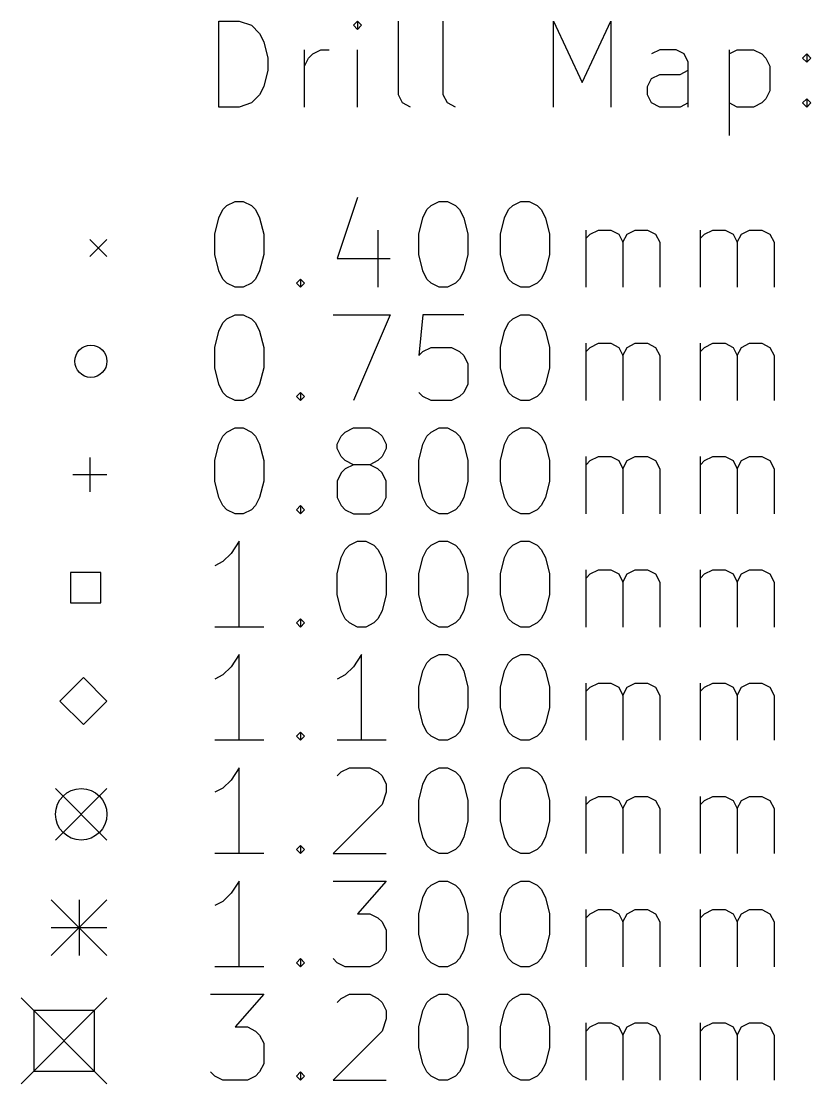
# Model space of a CAD drawing. Extents: x 1.89 to 8.04, y -7.21 to -1.3.
# Drawn here: x 1.894 to 2.619, y -7.181 to -6.206 of the extents above; entities that cross this region are included whole.
import ezdxf

# ---------------------------------------------------------------- set-up
doc = ezdxf.new("R2010")
doc.units = 0
doc.header["$MEASUREMENT"] = 0
doc.layers.add('BLACK', color=7, linetype='CONTINUOUS')

msp = doc.modelspace()

# ---------------------------------------------------------------- linework, layer by layer
at = {"layer": 'BLACK', "linetype": 'CONTINUOUS'}
for p, q in [((2.07511, -6.28425), (2.07511, -6.20551)), ((2.07511, -6.20551), (2.09386, -6.20551)), ((2.09386, -6.20551), (2.10511, -6.20925)), ((2.10511, -6.20925), (2.1126, -6.21675)), ((2.20259, -6.20551), (2.19884, -6.20925)), ((2.19884, -6.20925), (2.20259, -6.213)), ((2.20634, -6.20925), (2.20259, -6.20551)), ((2.20259, -6.20551), (2.20259, -6.213)), ((2.20259, -6.213), (2.20634, -6.20925)), ((2.24009, -6.273), (2.24009, -6.20551)), ((2.28133, -6.273), (2.28133, -6.20551)), ((2.38257, -6.28425), (2.38257, -6.20551)), ((2.38257, -6.20551), (2.40882, -6.26175)), ((2.40882, -6.26175), (2.43506, -6.20551)), ((2.43506, -6.20551), (2.43506, -6.28425)), ((2.1126, -6.21675), (2.11635, -6.22425)), ((2.11635, -6.22425), (2.1201, -6.23925)), ((2.1201, -6.23925), (2.1201, -6.2505)), ((2.15385, -6.28425), (2.15385, -6.23175)), ((2.15385, -6.24675), (2.1576, -6.23925)), ((2.1576, -6.23925), (2.16135, -6.2355)), ((2.16135, -6.2355), (2.16885, -6.23175)), ((2.16885, -6.23175), (2.17635, -6.23175)), ((2.20259, -6.28425), (2.20259, -6.23175)), ((2.48006, -6.23175), (2.47256, -6.2355)), ((2.49506, -6.23175), (2.48006, -6.23175)), ((2.50256, -6.2355), (2.49506, -6.23175)), ((2.50631, -6.243), (2.50256, -6.2355)), ((2.5438, -6.23175), (2.5438, -6.31049)), ((2.5438, -6.2355), (2.5513, -6.23175)), ((2.5513, -6.23175), (2.5663, -6.23175)), ((2.5663, -6.23175), (2.5738, -6.2355)), ((2.5738, -6.2355), (2.57755, -6.23925)), ((2.57755, -6.23925), (2.5813, -6.24675)), ((2.61129, -6.23925), (2.61504, -6.2355)), ((2.61504, -6.243), (2.61129, -6.23925)), ((2.61504, -6.2355), (2.61879, -6.23925)), ((2.61504, -6.2355), (2.61504, -6.243)), ((2.61879, -6.23925), (2.61504, -6.243)), ((2.50631, -6.28425), (2.50631, -6.243)), ((2.5813, -6.24675), (2.5813, -6.26925)), ((2.1201, -6.2505), (2.11635, -6.2655)), ((2.46881, -6.2655), (2.47256, -6.258)), ((2.47256, -6.258), (2.48006, -6.25425)), ((2.48006, -6.25425), (2.49881, -6.25425)), ((2.49881, -6.25425), (2.50631, -6.2505)), ((2.11635, -6.2655), (2.1126, -6.273)), ((2.46881, -6.273), (2.46881, -6.2655)), ((2.5813, -6.26925), (2.57755, -6.27675)), ((2.1126, -6.273), (2.10511, -6.2805)), ((2.24384, -6.2805), (2.24009, -6.273)), ((2.28508, -6.2805), (2.28133, -6.273)), ((2.47256, -6.2805), (2.46881, -6.273)), ((2.57755, -6.27675), (2.5738, -6.2805)), ((2.61129, -6.2805), (2.61504, -6.27675)), ((2.61504, -6.27675), (2.61879, -6.2805)), ((2.61504, -6.27675), (2.61504, -6.28425)), ((2.09386, -6.28425), (2.07511, -6.28425)), ((2.10511, -6.2805), (2.09386, -6.28425)), ((2.25134, -6.28425), (2.24384, -6.2805)), ((2.29258, -6.28425), (2.28508, -6.2805)), ((2.48006, -6.28425), (2.47256, -6.2805)), ((2.49881, -6.28425), (2.48006, -6.28425)), ((2.50631, -6.2805), (2.49881, -6.28425)), ((2.5513, -6.28425), (2.5438, -6.2805)), ((2.5663, -6.28425), (2.5513, -6.28425)), ((2.5738, -6.2805), (2.5663, -6.28425)), ((2.61504, -6.28425), (2.61129, -6.2805)), ((2.61879, -6.2805), (2.61504, -6.28425)), ((2.07886, -6.37836), (2.08261, -6.37461)), ((2.08261, -6.37461), (2.09011, -6.37086)), ((2.09011, -6.37086), (2.09761, -6.37086)), ((2.09761, -6.37086), (2.10511, -6.37461)), ((2.10511, -6.37461), (2.10885, -6.37836)), ((2.20259, -6.36711), (2.18385, -6.42335)), ((2.26634, -6.37836), (2.27008, -6.37461)), ((2.27008, -6.37461), (2.27758, -6.37086)), ((2.27758, -6.37086), (2.28508, -6.37086)), ((2.28508, -6.37086), (2.29258, -6.37461)), ((2.29258, -6.37461), (2.29633, -6.37836)), ((2.34133, -6.37836), (2.34508, -6.37461)), ((2.34508, -6.37461), (2.35257, -6.37086)), ((2.35257, -6.37086), (2.36007, -6.37086)), ((2.36007, -6.37086), (2.36757, -6.37461)), ((2.36757, -6.37461), (2.37132, -6.37836)), ((2.07136, -6.40086), (2.07511, -6.38586)), ((2.07511, -6.38586), (2.07886, -6.37836)), ((2.10885, -6.37836), (2.1126, -6.38586)), ((2.1126, -6.38586), (2.11635, -6.40086)), ((2.25884, -6.40086), (2.26259, -6.38586)), ((2.26259, -6.38586), (2.26634, -6.37836)), ((2.29633, -6.37836), (2.30008, -6.38586)), ((2.30008, -6.38586), (2.30383, -6.40086)), ((2.33383, -6.40086), (2.33758, -6.38586)), ((2.33758, -6.38586), (2.34133, -6.37836)), ((2.37132, -6.37836), (2.37507, -6.38586)), ((2.37507, -6.38586), (2.37882, -6.40086)), ((1.95669, -6.40571), (1.97244, -6.42146)), ((1.97244, -6.40571), (1.95669, -6.42146)), ((2.07136, -6.4196), (2.07136, -6.40086)), ((2.11635, -6.40086), (2.11635, -6.4196)), ((2.22134, -6.39711), (2.22134, -6.4496)), ((2.25884, -6.4196), (2.25884, -6.40086)), ((2.30383, -6.40086), (2.30383, -6.4196)), ((2.33383, -6.4196), (2.33383, -6.40086)), ((2.37882, -6.40086), (2.37882, -6.4196)), ((2.41257, -6.4496), (2.41257, -6.39711)), ((2.41257, -6.40461), (2.41632, -6.40086)), ((2.41632, -6.40086), (2.42382, -6.39711)), ((2.42382, -6.39711), (2.43506, -6.39711)), ((2.43506, -6.39711), (2.44256, -6.40086)), ((2.44256, -6.40086), (2.44631, -6.40836)), ((2.44631, -6.40836), (2.45006, -6.40086)), ((2.45006, -6.40086), (2.45756, -6.39711)), ((2.45756, -6.39711), (2.46881, -6.39711)), ((2.46881, -6.39711), (2.47631, -6.40086)), ((2.47631, -6.40086), (2.48006, -6.40836)), ((2.51755, -6.4496), (2.51755, -6.39711)), ((2.51755, -6.40461), (2.5213, -6.40086)), ((2.5213, -6.40086), (2.5288, -6.39711)), ((2.5288, -6.39711), (2.54005, -6.39711)), ((2.54005, -6.39711), (2.54755, -6.40086)), ((2.54755, -6.40086), (2.5513, -6.40836)), ((2.5513, -6.40836), (2.55505, -6.40086)), ((2.55505, -6.40086), (2.56255, -6.39711)), ((2.56255, -6.39711), (2.5738, -6.39711)), ((2.5738, -6.39711), (2.5813, -6.40086)), ((2.5813, -6.40086), (2.58505, -6.40836)), ((2.44631, -6.40836), (2.44631, -6.4496)), ((2.48006, -6.40836), (2.48006, -6.4496)), ((2.5513, -6.40836), (2.5513, -6.4496)), ((2.58505, -6.40836), (2.58505, -6.4496)), ((2.07511, -6.4346), (2.07136, -6.4196)), ((2.11635, -6.4196), (2.1126, -6.4346)), ((2.18385, -6.42335), (2.23259, -6.42335)), ((2.26259, -6.4346), (2.25884, -6.4196)), ((2.30383, -6.4196), (2.30008, -6.4346)), ((2.33758, -6.4346), (2.33383, -6.4196)), ((2.37882, -6.4196), (2.37507, -6.4346)), ((2.07886, -6.4421), (2.07511, -6.4346)), ((2.1126, -6.4346), (2.10885, -6.4421)), ((2.26634, -6.4421), (2.26259, -6.4346)), ((2.30008, -6.4346), (2.29633, -6.4421)), ((2.34133, -6.4421), (2.33758, -6.4346)), ((2.37507, -6.4346), (2.37132, -6.4421)), ((2.08261, -6.44585), (2.07886, -6.4421)), ((2.10885, -6.4421), (2.10511, -6.44585)), ((2.14635, -6.44585), (2.1501, -6.4421)), ((2.1501, -6.4421), (2.15385, -6.44585)), ((2.1501, -6.4421), (2.1501, -6.4496)), ((2.27008, -6.44585), (2.26634, -6.4421)), ((2.29633, -6.4421), (2.29258, -6.44585)), ((2.34508, -6.44585), (2.34133, -6.4421)), ((2.37132, -6.4421), (2.36757, -6.44585)), ((2.09011, -6.4496), (2.08261, -6.44585)), ((2.09761, -6.4496), (2.09011, -6.4496)), ((2.10511, -6.44585), (2.09761, -6.4496)), ((2.1501, -6.4496), (2.14635, -6.44585)), ((2.15385, -6.44585), (2.1501, -6.4496)), ((2.27758, -6.4496), (2.27008, -6.44585)), ((2.28508, -6.4496), (2.27758, -6.4496)), ((2.29258, -6.44585), (2.28508, -6.4496)), ((2.35257, -6.4496), (2.34508, -6.44585)), ((2.36007, -6.4496), (2.35257, -6.4496)), ((2.36757, -6.44585), (2.36007, -6.4496)), ((2.07511, -6.48979), (2.07886, -6.4823)), ((2.07886, -6.4823), (2.08261, -6.47855)), ((2.08261, -6.47855), (2.09011, -6.4748)), ((2.09011, -6.4748), (2.09761, -6.4748)), ((2.09761, -6.4748), (2.10511, -6.47855)), ((2.10511, -6.47855), (2.10885, -6.4823)), ((2.10885, -6.4823), (2.1126, -6.48979)), ((2.1801, -6.4748), (2.23259, -6.4748)), ((2.23259, -6.4748), (2.19884, -6.55354)), ((2.26259, -6.4748), (2.25884, -6.51229)), ((2.30008, -6.4748), (2.26259, -6.4748)), ((2.33758, -6.48979), (2.34133, -6.4823)), ((2.34133, -6.4823), (2.34508, -6.47855)), ((2.34508, -6.47855), (2.35257, -6.4748)), ((2.35257, -6.4748), (2.36007, -6.4748)), ((2.36007, -6.4748), (2.36757, -6.47855)), ((2.36757, -6.47855), (2.37132, -6.4823)), ((2.37132, -6.4823), (2.37507, -6.48979)), ((2.07136, -6.50479), (2.07511, -6.48979)), ((2.1126, -6.48979), (2.11635, -6.50479)), ((2.33383, -6.50479), (2.33758, -6.48979)), ((2.37507, -6.48979), (2.37882, -6.50479)), ((2.41257, -6.55354), (2.41257, -6.50104)), ((2.41632, -6.50479), (2.42382, -6.50104)), ((2.42382, -6.50104), (2.43506, -6.50104)), ((2.43506, -6.50104), (2.44256, -6.50479)), ((2.45006, -6.50479), (2.45756, -6.50104)), ((2.45756, -6.50104), (2.46881, -6.50104)), ((2.46881, -6.50104), (2.47631, -6.50479)), ((2.51755, -6.55354), (2.51755, -6.50104)), ((2.5213, -6.50479), (2.5288, -6.50104)), ((2.5288, -6.50104), (2.54005, -6.50104)), ((2.54005, -6.50104), (2.54755, -6.50479)), ((2.55505, -6.50479), (2.56255, -6.50104)), ((2.56255, -6.50104), (2.5738, -6.50104)), ((2.5738, -6.50104), (2.5813, -6.50479)), ((2.07136, -6.52354), (2.07136, -6.50479)), ((2.11635, -6.50479), (2.11635, -6.52354)), ((2.25884, -6.51229), (2.26259, -6.50854)), ((2.26259, -6.50854), (2.27008, -6.50479)), ((2.27008, -6.50479), (2.28883, -6.50479)), ((2.28883, -6.50479), (2.29633, -6.50854)), ((2.29633, -6.50854), (2.30008, -6.51229)), ((2.30008, -6.51229), (2.30383, -6.51979)), ((2.33383, -6.52354), (2.33383, -6.50479)), ((2.37882, -6.50479), (2.37882, -6.52354)), ((2.41257, -6.50854), (2.41632, -6.50479)), ((2.44256, -6.50479), (2.44631, -6.51229)), ((2.44631, -6.51229), (2.45006, -6.50479)), ((2.44631, -6.51229), (2.44631, -6.55354)), ((2.47631, -6.50479), (2.48006, -6.51229)), ((2.48006, -6.51229), (2.48006, -6.55354)), ((2.51755, -6.50854), (2.5213, -6.50479)), ((2.54755, -6.50479), (2.5513, -6.51229)), ((2.5513, -6.51229), (2.55505, -6.50479)), ((2.5513, -6.51229), (2.5513, -6.55354)), ((2.5813, -6.50479), (2.58505, -6.51229)), ((2.58505, -6.51229), (2.58505, -6.55354)), ((2.30383, -6.51979), (2.30383, -6.53854)), ((2.07511, -6.53854), (2.07136, -6.52354)), ((2.11635, -6.52354), (2.1126, -6.53854)), ((2.33758, -6.53854), (2.33383, -6.52354)), ((2.37882, -6.52354), (2.37507, -6.53854)), ((2.07886, -6.54604), (2.07511, -6.53854)), ((2.1126, -6.53854), (2.10885, -6.54604)), ((2.30383, -6.53854), (2.30008, -6.54604)), ((2.34133, -6.54604), (2.33758, -6.53854)), ((2.37507, -6.53854), (2.37132, -6.54604)), ((2.08261, -6.54979), (2.07886, -6.54604)), ((2.09011, -6.55354), (2.08261, -6.54979)), ((2.10511, -6.54979), (2.09761, -6.55354)), ((2.10885, -6.54604), (2.10511, -6.54979)), ((2.14635, -6.54979), (2.1501, -6.54604)), ((2.1501, -6.55354), (2.14635, -6.54979)), ((2.1501, -6.54604), (2.15385, -6.54979)), ((2.1501, -6.54604), (2.1501, -6.55354)), ((2.15385, -6.54979), (2.1501, -6.55354)), ((2.26259, -6.54979), (2.25884, -6.54604)), ((2.27008, -6.55354), (2.26259, -6.54979)), ((2.29633, -6.54979), (2.28883, -6.55354)), ((2.30008, -6.54604), (2.29633, -6.54979)), ((2.34508, -6.54979), (2.34133, -6.54604)), ((2.35257, -6.55354), (2.34508, -6.54979)), ((2.36757, -6.54979), (2.36007, -6.55354)), ((2.37132, -6.54604), (2.36757, -6.54979)), ((2.09761, -6.55354), (2.09011, -6.55354)), ((2.28883, -6.55354), (2.27008, -6.55354)), ((2.36007, -6.55354), (2.35257, -6.55354)), ((2.08261, -6.58248), (2.09011, -6.57873)), ((2.09011, -6.57873), (2.09761, -6.57873)), ((2.09761, -6.57873), (2.10511, -6.58248)), ((2.19134, -6.58248), (2.19884, -6.57873)), ((2.19884, -6.57873), (2.21384, -6.57873)), ((2.21384, -6.57873), (2.22134, -6.58248)), ((2.27008, -6.58248), (2.27758, -6.57873)), ((2.27758, -6.57873), (2.28508, -6.57873)), ((2.28508, -6.57873), (2.29258, -6.58248)), ((2.34508, -6.58248), (2.35257, -6.57873)), ((2.35257, -6.57873), (2.36007, -6.57873)), ((2.36007, -6.57873), (2.36757, -6.58248)), ((2.07511, -6.59373), (2.07886, -6.58623)), ((2.07886, -6.58623), (2.08261, -6.58248)), ((2.10511, -6.58248), (2.10885, -6.58623)), ((2.10885, -6.58623), (2.1126, -6.59373)), ((2.18385, -6.59373), (2.18759, -6.58623)), ((2.18759, -6.58623), (2.19134, -6.58248)), ((2.22134, -6.58248), (2.22509, -6.58623)), ((2.22509, -6.58623), (2.22884, -6.59373)), ((2.26259, -6.59373), (2.26634, -6.58623)), ((2.26634, -6.58623), (2.27008, -6.58248)), ((2.29258, -6.58248), (2.29633, -6.58623)), ((2.29633, -6.58623), (2.30008, -6.59373)), ((2.33758, -6.59373), (2.34133, -6.58623)), ((2.34133, -6.58623), (2.34508, -6.58248)), ((2.36757, -6.58248), (2.37132, -6.58623)), ((2.37132, -6.58623), (2.37507, -6.59373)), ((2.07136, -6.60873), (2.07511, -6.59373)), ((2.1126, -6.59373), (2.11635, -6.60873)), ((2.18385, -6.59748), (2.18385, -6.59373)), ((2.18759, -6.60498), (2.18385, -6.59748)), ((2.22884, -6.59748), (2.22509, -6.60498)), ((2.22884, -6.59373), (2.22884, -6.59748)), ((2.25884, -6.60873), (2.26259, -6.59373)), ((2.30008, -6.59373), (2.30383, -6.60873)), ((2.33383, -6.60873), (2.33758, -6.59373)), ((2.37507, -6.59373), (2.37882, -6.60873)), ((1.95669, -6.60571), (1.95669, -6.6372)), ((2.07136, -6.62748), (2.07136, -6.60873)), ((2.11635, -6.60873), (2.11635, -6.62748)), ((2.19134, -6.60873), (2.18759, -6.60498)), ((2.19884, -6.61248), (2.19134, -6.60873)), ((2.22134, -6.60873), (2.21384, -6.61248)), ((2.22509, -6.60498), (2.22134, -6.60873)), ((2.25884, -6.62748), (2.25884, -6.60873)), ((2.30383, -6.60873), (2.30383, -6.62748)), ((2.33383, -6.62748), (2.33383, -6.60873)), ((2.37882, -6.60873), (2.37882, -6.62748)), ((2.41257, -6.65747), (2.41257, -6.60498)), ((2.41257, -6.61248), (2.41632, -6.60873)), ((2.41632, -6.60873), (2.42382, -6.60498)), ((2.42382, -6.60498), (2.43506, -6.60498)), ((2.43506, -6.60498), (2.44256, -6.60873)), ((2.44256, -6.60873), (2.44631, -6.61623)), ((2.44631, -6.61623), (2.45006, -6.60873)), ((2.45006, -6.60873), (2.45756, -6.60498)), ((2.45756, -6.60498), (2.46881, -6.60498)), ((2.46881, -6.60498), (2.47631, -6.60873)), ((2.47631, -6.60873), (2.48006, -6.61623)), ((2.51755, -6.65747), (2.51755, -6.60498)), ((2.51755, -6.61248), (2.5213, -6.60873)), ((2.5213, -6.60873), (2.5288, -6.60498)), ((2.5288, -6.60498), (2.54005, -6.60498)), ((2.54005, -6.60498), (2.54755, -6.60873)), ((2.54755, -6.60873), (2.5513, -6.61623)), ((2.5513, -6.61623), (2.55505, -6.60873)), ((2.55505, -6.60873), (2.56255, -6.60498)), ((2.56255, -6.60498), (2.5738, -6.60498)), ((2.5738, -6.60498), (2.5813, -6.60873)), ((2.5813, -6.60873), (2.58505, -6.61623)), ((2.18759, -6.61998), (2.18385, -6.62748)), ((2.19134, -6.61623), (2.18759, -6.61998)), ((2.19884, -6.61248), (2.19134, -6.61623)), ((2.21384, -6.61248), (2.19884, -6.61248)), ((2.22134, -6.61623), (2.21384, -6.61248)), ((2.22509, -6.61998), (2.22134, -6.61623)), ((2.22884, -6.62748), (2.22509, -6.61998)), ((2.44631, -6.61623), (2.44631, -6.65747)), ((2.48006, -6.61623), (2.48006, -6.65747)), ((2.5513, -6.61623), (2.5513, -6.65747)), ((2.58505, -6.61623), (2.58505, -6.65747)), ((1.94094, -6.62146), (1.97244, -6.62146)), ((2.07511, -6.64248), (2.07136, -6.62748)), ((2.11635, -6.62748), (2.1126, -6.64248)), ((2.18385, -6.62748), (2.18385, -6.64248)), ((2.22884, -6.64248), (2.22884, -6.62748)), ((2.26259, -6.64248), (2.25884, -6.62748)), ((2.30383, -6.62748), (2.30008, -6.64248)), ((2.33758, -6.64248), (2.33383, -6.62748)), ((2.37882, -6.62748), (2.37507, -6.64248)), ((2.07886, -6.64997), (2.07511, -6.64248)), ((2.1126, -6.64248), (2.10885, -6.64997)), ((2.18385, -6.64248), (2.18759, -6.64997)), ((2.22509, -6.64997), (2.22884, -6.64248)), ((2.26634, -6.64997), (2.26259, -6.64248)), ((2.30008, -6.64248), (2.29633, -6.64997)), ((2.34133, -6.64997), (2.33758, -6.64248)), ((2.37507, -6.64248), (2.37132, -6.64997)), ((2.08261, -6.65372), (2.07886, -6.64997)), ((2.09011, -6.65747), (2.08261, -6.65372)), ((2.09761, -6.65747), (2.09011, -6.65747)), ((2.10511, -6.65372), (2.09761, -6.65747)), ((2.10885, -6.64997), (2.10511, -6.65372)), ((2.14635, -6.65372), (2.1501, -6.64997)), ((2.1501, -6.65747), (2.14635, -6.65372)), ((2.1501, -6.64997), (2.15385, -6.65372)), ((2.1501, -6.64997), (2.1501, -6.65747)), ((2.15385, -6.65372), (2.1501, -6.65747)), ((2.18759, -6.64997), (2.19134, -6.65372)), ((2.19134, -6.65372), (2.19884, -6.65747)), ((2.19884, -6.65747), (2.21384, -6.65747)), ((2.21384, -6.65747), (2.22134, -6.65372)), ((2.22134, -6.65372), (2.22509, -6.64997)), ((2.27008, -6.65372), (2.26634, -6.64997)), ((2.27758, -6.65747), (2.27008, -6.65372)), ((2.28508, -6.65747), (2.27758, -6.65747)), ((2.29258, -6.65372), (2.28508, -6.65747)), ((2.29633, -6.64997), (2.29258, -6.65372)), ((2.34508, -6.65372), (2.34133, -6.64997)), ((2.35257, -6.65747), (2.34508, -6.65372)), ((2.36007, -6.65747), (2.35257, -6.65747)), ((2.36757, -6.65372), (2.36007, -6.65747)), ((2.37132, -6.64997), (2.36757, -6.65372)), ((2.09386, -6.68267), (2.08636, -6.69392)), ((2.09386, -6.76141), (2.09386, -6.68267)), ((2.19134, -6.69017), (2.19509, -6.68642)), ((2.19509, -6.68642), (2.20259, -6.68267)), ((2.20259, -6.68267), (2.21009, -6.68267)), ((2.21009, -6.68267), (2.21759, -6.68642)), ((2.21759, -6.68642), (2.22134, -6.69017)), ((2.26634, -6.69017), (2.27008, -6.68642)), ((2.27008, -6.68642), (2.27758, -6.68267)), ((2.27758, -6.68267), (2.28508, -6.68267)), ((2.28508, -6.68267), (2.29258, -6.68642)), ((2.29258, -6.68642), (2.29633, -6.69017)), ((2.34133, -6.69017), (2.34508, -6.68642)), ((2.34508, -6.68642), (2.35257, -6.68267)), ((2.35257, -6.68267), (2.36007, -6.68267)), ((2.36007, -6.68267), (2.36757, -6.68642)), ((2.36757, -6.68642), (2.37132, -6.69017)), ((2.08636, -6.69392), (2.07886, -6.70142)), ((2.18385, -6.71267), (2.18759, -6.69767)), ((2.18759, -6.69767), (2.19134, -6.69017)), ((2.22134, -6.69017), (2.22509, -6.69767)), ((2.22509, -6.69767), (2.22884, -6.71267)), ((2.25884, -6.71267), (2.26259, -6.69767)), ((2.26259, -6.69767), (2.26634, -6.69017)), ((2.29633, -6.69017), (2.30008, -6.69767)), ((2.30008, -6.69767), (2.30383, -6.71267)), ((2.33383, -6.71267), (2.33758, -6.69767)), ((2.33758, -6.69767), (2.34133, -6.69017)), ((2.37132, -6.69017), (2.37507, -6.69767)), ((2.37507, -6.69767), (2.37882, -6.71267)), ((2.07886, -6.70142), (2.07136, -6.70517)), ((1.96668, -6.71147), (1.93884, -6.71147)), ((1.93884, -6.71147), (1.93884, -6.73931)), ((1.96668, -6.73931), (1.96668, -6.71147)), ((2.18385, -6.73141), (2.18385, -6.71267)), ((2.22884, -6.71267), (2.22884, -6.73141)), ((2.25884, -6.73141), (2.25884, -6.71267)), ((2.30383, -6.71267), (2.30383, -6.73141)), ((2.33383, -6.73141), (2.33383, -6.71267)), ((2.37882, -6.71267), (2.37882, -6.73141)), ((2.41257, -6.76141), (2.41257, -6.70892)), ((2.41257, -6.71642), (2.41632, -6.71267)), ((2.41632, -6.71267), (2.42382, -6.70892)), ((2.42382, -6.70892), (2.43506, -6.70892)), ((2.43506, -6.70892), (2.44256, -6.71267)), ((2.44256, -6.71267), (2.44631, -6.72017)), ((2.44631, -6.72017), (2.45006, -6.71267)), ((2.45006, -6.71267), (2.45756, -6.70892)), ((2.45756, -6.70892), (2.46881, -6.70892)), ((2.46881, -6.70892), (2.47631, -6.71267)), ((2.47631, -6.71267), (2.48006, -6.72017)), ((2.51755, -6.76141), (2.51755, -6.70892)), ((2.51755, -6.71642), (2.5213, -6.71267)), ((2.5213, -6.71267), (2.5288, -6.70892)), ((2.5288, -6.70892), (2.54005, -6.70892)), ((2.54005, -6.70892), (2.54755, -6.71267)), ((2.54755, -6.71267), (2.5513, -6.72017)), ((2.5513, -6.72017), (2.55505, -6.71267)), ((2.55505, -6.71267), (2.56255, -6.70892)), ((2.56255, -6.70892), (2.5738, -6.70892)), ((2.5738, -6.70892), (2.5813, -6.71267)), ((2.5813, -6.71267), (2.58505, -6.72017)), ((2.44631, -6.72017), (2.44631, -6.76141)), ((2.48006, -6.72017), (2.48006, -6.76141)), ((2.5513, -6.72017), (2.5513, -6.76141)), ((2.58505, -6.72017), (2.58505, -6.76141)), ((2.18759, -6.74641), (2.18385, -6.73141)), ((2.22884, -6.73141), (2.22509, -6.74641)), ((2.26259, -6.74641), (2.25884, -6.73141)), ((2.30383, -6.73141), (2.30008, -6.74641)), ((2.33758, -6.74641), (2.33383, -6.73141)), ((2.37882, -6.73141), (2.37507, -6.74641)), ((1.93884, -6.73931), (1.96668, -6.73931)), ((2.19134, -6.75391), (2.18759, -6.74641)), ((2.22509, -6.74641), (2.22134, -6.75391)), ((2.26634, -6.75391), (2.26259, -6.74641)), ((2.30008, -6.74641), (2.29633, -6.75391)), ((2.34133, -6.75391), (2.33758, -6.74641)), ((2.37507, -6.74641), (2.37132, -6.75391)), ((2.14635, -6.75766), (2.1501, -6.75391)), ((2.1501, -6.75391), (2.15385, -6.75766)), ((2.1501, -6.75391), (2.1501, -6.76141)), ((2.19509, -6.75766), (2.19134, -6.75391)), ((2.22134, -6.75391), (2.21759, -6.75766)), ((2.27008, -6.75766), (2.26634, -6.75391)), ((2.29633, -6.75391), (2.29258, -6.75766)), ((2.34508, -6.75766), (2.34133, -6.75391)), ((2.37132, -6.75391), (2.36757, -6.75766)), ((2.11635, -6.76141), (2.07136, -6.76141)), ((2.1501, -6.76141), (2.14635, -6.75766)), ((2.15385, -6.75766), (2.1501, -6.76141)), ((2.20259, -6.76141), (2.19509, -6.75766)), ((2.21009, -6.76141), (2.20259, -6.76141)), ((2.21759, -6.75766), (2.21009, -6.76141)), ((2.27758, -6.76141), (2.27008, -6.75766)), ((2.28508, -6.76141), (2.27758, -6.76141)), ((2.29258, -6.75766), (2.28508, -6.76141)), ((2.35257, -6.76141), (2.34508, -6.75766)), ((2.36007, -6.76141), (2.35257, -6.76141)), ((2.36757, -6.75766), (2.36007, -6.76141)), ((2.09386, -6.78661), (2.08636, -6.79786)), ((2.09386, -6.86535), (2.09386, -6.78661)), ((2.20634, -6.78661), (2.19884, -6.79786)), ((2.20634, -6.86535), (2.20634, -6.78661)), ((2.26259, -6.80161), (2.26634, -6.79411)), ((2.26634, -6.79411), (2.27008, -6.79036)), ((2.27008, -6.79036), (2.27758, -6.78661)), ((2.27758, -6.78661), (2.28508, -6.78661)), ((2.28508, -6.78661), (2.29258, -6.79036)), ((2.29258, -6.79036), (2.29633, -6.79411)), ((2.29633, -6.79411), (2.30008, -6.80161)), ((2.33758, -6.80161), (2.34133, -6.79411)), ((2.34133, -6.79411), (2.34508, -6.79036)), ((2.34508, -6.79036), (2.35257, -6.78661)), ((2.35257, -6.78661), (2.36007, -6.78661)), ((2.36007, -6.78661), (2.36757, -6.79036)), ((2.36757, -6.79036), (2.37132, -6.79411)), ((2.37132, -6.79411), (2.37507, -6.80161)), ((2.07886, -6.80536), (2.07136, -6.8091)), ((2.08636, -6.79786), (2.07886, -6.80536)), ((2.19134, -6.80536), (2.18385, -6.8091)), ((2.19884, -6.79786), (2.19134, -6.80536)), ((2.25884, -6.8166), (2.26259, -6.80161)), ((2.30008, -6.80161), (2.30383, -6.8166)), ((2.33383, -6.8166), (2.33758, -6.80161)), ((2.37507, -6.80161), (2.37882, -6.8166)), ((1.95079, -6.80768), (1.92913, -6.82933)), ((1.97244, -6.82933), (1.95079, -6.80768)), ((2.41257, -6.86535), (2.41257, -6.81285)), ((2.41632, -6.8166), (2.42382, -6.81285)), ((2.42382, -6.81285), (2.43506, -6.81285)), ((2.43506, -6.81285), (2.44256, -6.8166)), ((2.45006, -6.8166), (2.45756, -6.81285)), ((2.45756, -6.81285), (2.46881, -6.81285)), ((2.46881, -6.81285), (2.47631, -6.8166)), ((2.51755, -6.86535), (2.51755, -6.81285)), ((2.5213, -6.8166), (2.5288, -6.81285)), ((2.5288, -6.81285), (2.54005, -6.81285)), ((2.54005, -6.81285), (2.54755, -6.8166)), ((2.55505, -6.8166), (2.56255, -6.81285)), ((2.56255, -6.81285), (2.5738, -6.81285)), ((2.5738, -6.81285), (2.5813, -6.8166)), ((2.25884, -6.83535), (2.25884, -6.8166)), ((2.30383, -6.8166), (2.30383, -6.83535)), ((2.33383, -6.83535), (2.33383, -6.8166)), ((2.37882, -6.8166), (2.37882, -6.83535)), ((2.41257, -6.82035), (2.41632, -6.8166)), ((2.44256, -6.8166), (2.44631, -6.8241)), ((2.44631, -6.8241), (2.45006, -6.8166)), ((2.44631, -6.8241), (2.44631, -6.86535)), ((2.47631, -6.8166), (2.48006, -6.8241)), ((2.48006, -6.8241), (2.48006, -6.86535)), ((2.51755, -6.82035), (2.5213, -6.8166)), ((2.54755, -6.8166), (2.5513, -6.8241)), ((2.5513, -6.8241), (2.55505, -6.8166)), ((2.5513, -6.8241), (2.5513, -6.86535)), ((2.5813, -6.8166), (2.58505, -6.8241)), ((2.58505, -6.8241), (2.58505, -6.86535)), ((1.92913, -6.82933), (1.95079, -6.85098)), ((1.95079, -6.85098), (1.97244, -6.82933)), ((2.26259, -6.85035), (2.25884, -6.83535)), ((2.30383, -6.83535), (2.30008, -6.85035)), ((2.33758, -6.85035), (2.33383, -6.83535)), ((2.37882, -6.83535), (2.37507, -6.85035)), ((2.26634, -6.85785), (2.26259, -6.85035)), ((2.30008, -6.85035), (2.29633, -6.85785)), ((2.34133, -6.85785), (2.33758, -6.85035)), ((2.37507, -6.85035), (2.37132, -6.85785)), ((2.14635, -6.8616), (2.1501, -6.85785)), ((2.1501, -6.86535), (2.14635, -6.8616)), ((2.1501, -6.85785), (2.15385, -6.8616)), ((2.1501, -6.85785), (2.1501, -6.86535)), ((2.15385, -6.8616), (2.1501, -6.86535)), ((2.27008, -6.8616), (2.26634, -6.85785)), ((2.27758, -6.86535), (2.27008, -6.8616)), ((2.29258, -6.8616), (2.28508, -6.86535)), ((2.29633, -6.85785), (2.29258, -6.8616)), ((2.34508, -6.8616), (2.34133, -6.85785)), ((2.35257, -6.86535), (2.34508, -6.8616)), ((2.36757, -6.8616), (2.36007, -6.86535)), ((2.37132, -6.85785), (2.36757, -6.8616)), ((2.11635, -6.86535), (2.07136, -6.86535)), ((2.22884, -6.86535), (2.18385, -6.86535)), ((2.28508, -6.86535), (2.27758, -6.86535)), ((2.36007, -6.86535), (2.35257, -6.86535)), ((2.09386, -6.89054), (2.08636, -6.90179)), ((2.09386, -6.96928), (2.09386, -6.89054)), ((2.18759, -6.89429), (2.19509, -6.89054)), ((2.19509, -6.89054), (2.21384, -6.89054)), ((2.21384, -6.89054), (2.22134, -6.89429)), ((2.27008, -6.89429), (2.27758, -6.89054)), ((2.27758, -6.89054), (2.28508, -6.89054)), ((2.28508, -6.89054), (2.29258, -6.89429)), ((2.34508, -6.89429), (2.35257, -6.89054)), ((2.35257, -6.89054), (2.36007, -6.89054)), ((2.36007, -6.89054), (2.36757, -6.89429)), ((2.08636, -6.90179), (2.07886, -6.90929)), ((2.18385, -6.89804), (2.18759, -6.89429)), ((2.22134, -6.89429), (2.22509, -6.89804)), ((2.22509, -6.89804), (2.22884, -6.90554)), ((2.26259, -6.90554), (2.26634, -6.89804)), ((2.26634, -6.89804), (2.27008, -6.89429)), ((2.29258, -6.89429), (2.29633, -6.89804)), ((2.29633, -6.89804), (2.30008, -6.90554)), ((2.33758, -6.90554), (2.34133, -6.89804)), ((2.34133, -6.89804), (2.34508, -6.89429)), ((2.36757, -6.89429), (2.37132, -6.89804)), ((2.37132, -6.89804), (2.37507, -6.90554)), ((1.9252, -6.90965), (1.97244, -6.95689)), ((1.97244, -6.90965), (1.9252, -6.95689)), ((2.07886, -6.90929), (2.07136, -6.91304)), ((2.22884, -6.90554), (2.22884, -6.91304)), ((2.25884, -6.92054), (2.26259, -6.90554)), ((2.30008, -6.90554), (2.30383, -6.92054)), ((2.33383, -6.92054), (2.33758, -6.90554)), ((2.37507, -6.90554), (2.37882, -6.92054)), ((2.22884, -6.91304), (2.22509, -6.92429)), ((2.25884, -6.93929), (2.25884, -6.92054)), ((2.30383, -6.92054), (2.30383, -6.93929)), ((2.33383, -6.93929), (2.33383, -6.92054)), ((2.37882, -6.92054), (2.37882, -6.93929)), ((2.41257, -6.96928), (2.41257, -6.91679)), ((2.41257, -6.92429), (2.41632, -6.92054)), ((2.41632, -6.92054), (2.42382, -6.91679)), ((2.42382, -6.91679), (2.43506, -6.91679)), ((2.43506, -6.91679), (2.44256, -6.92054)), ((2.44256, -6.92054), (2.44631, -6.92804)), ((2.44631, -6.92804), (2.45006, -6.92054)), ((2.45006, -6.92054), (2.45756, -6.91679)), ((2.45756, -6.91679), (2.46881, -6.91679)), ((2.46881, -6.91679), (2.47631, -6.92054)), ((2.47631, -6.92054), (2.48006, -6.92804)), ((2.51755, -6.96928), (2.51755, -6.91679)), ((2.51755, -6.92429), (2.5213, -6.92054)), ((2.5213, -6.92054), (2.5288, -6.91679)), ((2.5288, -6.91679), (2.54005, -6.91679)), ((2.54005, -6.91679), (2.54755, -6.92054)), ((2.54755, -6.92054), (2.5513, -6.92804)), ((2.5513, -6.92804), (2.55505, -6.92054)), ((2.55505, -6.92054), (2.56255, -6.91679)), ((2.56255, -6.91679), (2.5738, -6.91679)), ((2.5738, -6.91679), (2.5813, -6.92054)), ((2.5813, -6.92054), (2.58505, -6.92804)), ((2.22509, -6.92429), (2.1801, -6.96928)), ((2.44631, -6.92804), (2.44631, -6.96928)), ((2.48006, -6.92804), (2.48006, -6.96928)), ((2.5513, -6.92804), (2.5513, -6.96928)), ((2.58505, -6.92804), (2.58505, -6.96928)), ((2.26259, -6.95429), (2.25884, -6.93929)), ((2.30383, -6.93929), (2.30008, -6.95429)), ((2.33758, -6.95429), (2.33383, -6.93929)), ((2.37882, -6.93929), (2.37507, -6.95429)), ((2.26634, -6.96179), (2.26259, -6.95429)), ((2.30008, -6.95429), (2.29633, -6.96179)), ((2.34133, -6.96179), (2.33758, -6.95429)), ((2.37507, -6.95429), (2.37132, -6.96179)), ((2.11635, -6.96928), (2.07136, -6.96928)), ((2.14635, -6.96554), (2.1501, -6.96179)), ((2.1501, -6.96928), (2.14635, -6.96554)), ((2.1501, -6.96179), (2.15385, -6.96554)), ((2.1501, -6.96179), (2.1501, -6.96928)), ((2.15385, -6.96554), (2.1501, -6.96928)), ((2.1801, -6.96928), (2.22884, -6.96928)), ((2.27008, -6.96554), (2.26634, -6.96179)), ((2.27758, -6.96928), (2.27008, -6.96554)), ((2.28508, -6.96928), (2.27758, -6.96928)), ((2.29258, -6.96554), (2.28508, -6.96928)), ((2.29633, -6.96179), (2.29258, -6.96554)), ((2.34508, -6.96554), (2.34133, -6.96179)), ((2.35257, -6.96928), (2.34508, -6.96554)), ((2.36007, -6.96928), (2.35257, -6.96928)), ((2.36757, -6.96554), (2.36007, -6.96928)), ((2.37132, -6.96179), (2.36757, -6.96554)), ((2.09386, -6.99448), (2.08636, -7.00573)), ((2.09386, -7.07322), (2.09386, -6.99448)), ((2.1801, -6.99448), (2.22884, -6.99448)), ((2.22884, -6.99448), (2.20259, -7.02448)), ((2.26634, -7.00198), (2.27008, -6.99823)), ((2.27008, -6.99823), (2.27758, -6.99448)), ((2.27758, -6.99448), (2.28508, -6.99448)), ((2.28508, -6.99448), (2.29258, -6.99823)), ((2.29258, -6.99823), (2.29633, -7.00198)), ((2.34133, -7.00198), (2.34508, -6.99823)), ((2.34508, -6.99823), (2.35257, -6.99448)), ((2.35257, -6.99448), (2.36007, -6.99448)), ((2.36007, -6.99448), (2.36757, -6.99823)), ((2.36757, -6.99823), (2.37132, -7.00198)), ((2.08636, -7.00573), (2.07886, -7.01323)), ((2.25884, -7.02448), (2.26259, -7.00948)), ((2.26259, -7.00948), (2.26634, -7.00198)), ((2.29633, -7.00198), (2.30008, -7.00948)), ((2.30008, -7.00948), (2.30383, -7.02448)), ((2.33383, -7.02448), (2.33758, -7.00948)), ((2.33758, -7.00948), (2.34133, -7.00198)), ((2.37132, -7.00198), (2.37507, -7.00948)), ((2.37507, -7.00948), (2.37882, -7.02448)), ((1.92126, -7.01161), (1.97244, -7.0628)), ((1.97244, -7.01161), (1.92126, -7.0628)), ((1.94685, -7.01161), (1.94685, -7.0628)), ((2.07886, -7.01323), (2.07136, -7.01698)), ((2.20259, -7.02448), (2.21384, -7.02448)), ((2.21384, -7.02448), (2.22134, -7.02823)), ((2.22134, -7.02823), (2.22509, -7.03198)), ((2.25884, -7.04323), (2.25884, -7.02448)), ((2.30383, -7.02448), (2.30383, -7.04323)), ((2.33383, -7.04323), (2.33383, -7.02448)), ((2.37882, -7.02448), (2.37882, -7.04323)), ((2.41257, -7.07322), (2.41257, -7.02073)), ((2.41257, -7.02823), (2.41632, -7.02448)), ((2.41632, -7.02448), (2.42382, -7.02073)), ((2.42382, -7.02073), (2.43506, -7.02073)), ((2.43506, -7.02073), (2.44256, -7.02448)), ((2.44256, -7.02448), (2.44631, -7.03198)), ((2.44631, -7.03198), (2.45006, -7.02448)), ((2.45006, -7.02448), (2.45756, -7.02073)), ((2.45756, -7.02073), (2.46881, -7.02073)), ((2.46881, -7.02073), (2.47631, -7.02448)), ((2.47631, -7.02448), (2.48006, -7.03198)), ((2.51755, -7.07322), (2.51755, -7.02073)), ((2.51755, -7.02823), (2.5213, -7.02448)), ((2.5213, -7.02448), (2.5288, -7.02073)), ((2.5288, -7.02073), (2.54005, -7.02073)), ((2.54005, -7.02073), (2.54755, -7.02448)), ((2.54755, -7.02448), (2.5513, -7.03198)), ((2.5513, -7.03198), (2.55505, -7.02448)), ((2.55505, -7.02448), (2.56255, -7.02073)), ((2.56255, -7.02073), (2.5738, -7.02073)), ((2.5738, -7.02073), (2.5813, -7.02448)), ((2.5813, -7.02448), (2.58505, -7.03198)), ((1.92126, -7.0372), (1.97244, -7.0372)), ((2.22509, -7.03198), (2.22884, -7.03948)), ((2.22884, -7.03948), (2.22884, -7.05822)), ((2.44631, -7.03198), (2.44631, -7.07322)), ((2.48006, -7.03198), (2.48006, -7.07322)), ((2.5513, -7.03198), (2.5513, -7.07322)), ((2.58505, -7.03198), (2.58505, -7.07322)), ((2.26259, -7.05822), (2.25884, -7.04323)), ((2.30383, -7.04323), (2.30008, -7.05822)), ((2.33758, -7.05822), (2.33383, -7.04323)), ((2.37882, -7.04323), (2.37507, -7.05822)), ((2.22884, -7.05822), (2.22509, -7.06572)), ((2.26634, -7.06572), (2.26259, -7.05822)), ((2.30008, -7.05822), (2.29633, -7.06572)), ((2.34133, -7.06572), (2.33758, -7.05822)), ((2.37507, -7.05822), (2.37132, -7.06572)), ((2.14635, -7.06947), (2.1501, -7.06572)), ((2.1501, -7.06572), (2.15385, -7.06947)), ((2.1501, -7.06572), (2.1501, -7.07322)), ((2.18385, -7.06947), (2.1801, -7.06572)), ((2.22509, -7.06572), (2.22134, -7.06947)), ((2.27008, -7.06947), (2.26634, -7.06572)), ((2.29633, -7.06572), (2.29258, -7.06947)), ((2.34508, -7.06947), (2.34133, -7.06572)), ((2.37132, -7.06572), (2.36757, -7.06947)), ((2.11635, -7.07322), (2.07136, -7.07322)), ((2.1501, -7.07322), (2.14635, -7.06947)), ((2.15385, -7.06947), (2.1501, -7.07322)), ((2.19134, -7.07322), (2.18385, -7.06947)), ((2.21384, -7.07322), (2.19134, -7.07322)), ((2.22134, -7.06947), (2.21384, -7.07322)), ((2.27758, -7.07322), (2.27008, -7.06947)), ((2.28508, -7.07322), (2.27758, -7.07322)), ((2.29258, -7.06947), (2.28508, -7.07322)), ((2.35257, -7.07322), (2.34508, -7.06947)), ((2.36007, -7.07322), (2.35257, -7.07322)), ((2.36757, -7.06947), (2.36007, -7.07322)), ((1.8937, -7.10177), (1.97244, -7.18051)), ((1.97244, -7.10177), (1.8937, -7.18051)), ((2.06761, -7.09842), (2.11635, -7.09842)), ((2.11635, -7.09842), (2.09011, -7.12842)), ((2.18385, -7.10592), (2.18759, -7.10217)), ((2.18759, -7.10217), (2.19509, -7.09842)), ((2.19509, -7.09842), (2.21384, -7.09842)), ((2.21384, -7.09842), (2.22134, -7.10217)), ((2.22134, -7.10217), (2.22509, -7.10592)), ((2.22509, -7.10592), (2.22884, -7.11342)), ((2.26259, -7.11342), (2.26634, -7.10592)), ((2.26634, -7.10592), (2.27008, -7.10217)), ((2.27008, -7.10217), (2.27758, -7.09842)), ((2.27758, -7.09842), (2.28508, -7.09842)), ((2.28508, -7.09842), (2.29258, -7.10217)), ((2.29258, -7.10217), (2.29633, -7.10592)), ((2.29633, -7.10592), (2.30008, -7.11342)), ((2.33758, -7.11342), (2.34133, -7.10592)), ((2.34133, -7.10592), (2.34508, -7.10217)), ((2.34508, -7.10217), (2.35257, -7.09842)), ((2.35257, -7.09842), (2.36007, -7.09842)), ((2.36007, -7.09842), (2.36757, -7.10217)), ((2.36757, -7.10217), (2.37132, -7.10592)), ((2.37132, -7.10592), (2.37507, -7.11342)), ((1.96091, -7.1133), (1.90523, -7.1133)), ((1.90523, -7.1133), (1.90523, -7.16898)), ((1.96091, -7.16898), (1.96091, -7.1133)), ((2.22884, -7.11342), (2.22884, -7.12092)), ((2.25884, -7.12842), (2.26259, -7.11342)), ((2.30008, -7.11342), (2.30383, -7.12842)), ((2.33383, -7.12842), (2.33758, -7.11342)), ((2.37507, -7.11342), (2.37882, -7.12842)), ((2.22884, -7.12092), (2.22509, -7.13216)), ((2.41257, -7.17716), (2.41257, -7.12467)), ((2.41632, -7.12842), (2.42382, -7.12467)), ((2.42382, -7.12467), (2.43506, -7.12467)), ((2.43506, -7.12467), (2.44256, -7.12842)), ((2.45006, -7.12842), (2.45756, -7.12467)), ((2.45756, -7.12467), (2.46881, -7.12467)), ((2.46881, -7.12467), (2.47631, -7.12842)), ((2.51755, -7.17716), (2.51755, -7.12467)), ((2.5213, -7.12842), (2.5288, -7.12467)), ((2.5288, -7.12467), (2.54005, -7.12467)), ((2.54005, -7.12467), (2.54755, -7.12842)), ((2.55505, -7.12842), (2.56255, -7.12467)), ((2.56255, -7.12467), (2.5738, -7.12467)), ((2.5738, -7.12467), (2.5813, -7.12842)), ((2.09011, -7.12842), (2.10136, -7.12842)), ((2.10136, -7.12842), (2.10885, -7.13216)), ((2.10885, -7.13216), (2.1126, -7.13591)), ((2.1126, -7.13591), (2.11635, -7.14341)), ((2.22509, -7.13216), (2.1801, -7.17716)), ((2.25884, -7.14716), (2.25884, -7.12842)), ((2.30383, -7.12842), (2.30383, -7.14716)), ((2.33383, -7.14716), (2.33383, -7.12842)), ((2.37882, -7.12842), (2.37882, -7.14716)), ((2.41257, -7.13216), (2.41632, -7.12842)), ((2.44256, -7.12842), (2.44631, -7.13591)), ((2.44631, -7.13591), (2.45006, -7.12842)), ((2.44631, -7.13591), (2.44631, -7.17716)), ((2.47631, -7.12842), (2.48006, -7.13591)), ((2.48006, -7.13591), (2.48006, -7.17716)), ((2.51755, -7.13216), (2.5213, -7.12842)), ((2.54755, -7.12842), (2.5513, -7.13591)), ((2.5513, -7.13591), (2.55505, -7.12842)), ((2.5513, -7.13591), (2.5513, -7.17716)), ((2.5813, -7.12842), (2.58505, -7.13591)), ((2.58505, -7.13591), (2.58505, -7.17716)), ((2.11635, -7.14341), (2.11635, -7.16216)), ((2.26259, -7.16216), (2.25884, -7.14716)), ((2.30383, -7.14716), (2.30008, -7.16216)), ((2.33758, -7.16216), (2.33383, -7.14716)), ((2.37882, -7.14716), (2.37507, -7.16216)), ((2.11635, -7.16216), (2.1126, -7.16966)), ((2.26634, -7.16966), (2.26259, -7.16216)), ((2.30008, -7.16216), (2.29633, -7.16966)), ((2.34133, -7.16966), (2.33758, -7.16216)), ((2.37507, -7.16216), (2.37132, -7.16966)), ((1.90523, -7.16898), (1.96091, -7.16898)), ((2.07136, -7.17341), (2.06761, -7.16966)), ((2.07886, -7.17716), (2.07136, -7.17341)), ((2.10885, -7.17341), (2.10136, -7.17716)), ((2.1126, -7.16966), (2.10885, -7.17341)), ((2.14635, -7.17341), (2.1501, -7.16966)), ((2.1501, -7.17716), (2.14635, -7.17341)), ((2.1501, -7.16966), (2.15385, -7.17341)), ((2.1501, -7.16966), (2.1501, -7.17716)), ((2.15385, -7.17341), (2.1501, -7.17716)), ((2.27008, -7.17341), (2.26634, -7.16966)), ((2.27758, -7.17716), (2.27008, -7.17341)), ((2.29258, -7.17341), (2.28508, -7.17716)), ((2.29633, -7.16966), (2.29258, -7.17341)), ((2.34508, -7.17341), (2.34133, -7.16966)), ((2.35257, -7.17716), (2.34508, -7.17341)), ((2.36757, -7.17341), (2.36007, -7.17716)), ((2.37132, -7.16966), (2.36757, -7.17341)), ((2.10136, -7.17716), (2.07886, -7.17716)), ((2.1801, -7.17716), (2.22884, -7.17716)), ((2.28508, -7.17716), (2.27758, -7.17716)), ((2.36007, -7.17716), (2.35257, -7.17716))]:
    msp.add_line(p, q, dxfattribs=at)
at = {"layer": 'BLACK'}
for centre, radius in [((1.95768, -6.51752), 0.01476), ((1.94882, -6.93327), 0.02362)]:
    msp.add_circle(centre, radius, dxfattribs=at)

doc.saveas('drawing.dxf')
